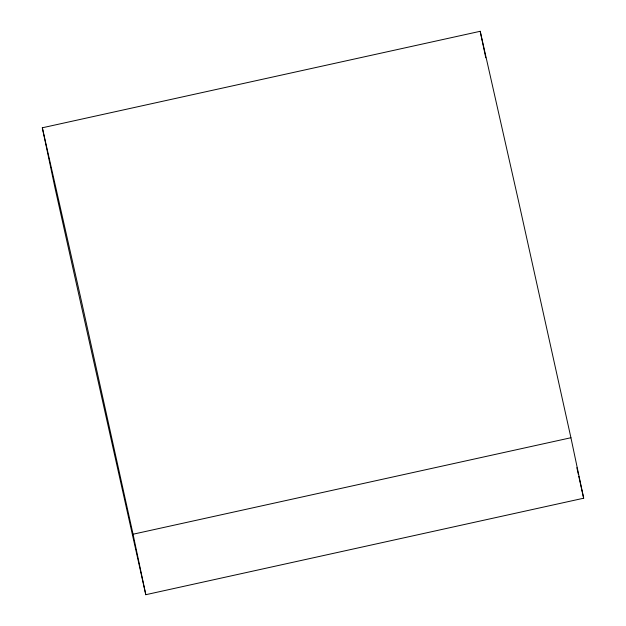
<?xml version="1.0" encoding="UTF-8"?>
<svg xmlns="http://www.w3.org/2000/svg" width="626" height="626" viewBox="0 0 626 626"><rect width="100%" height="100%" fill="white"/><g stroke="black" fill="none" stroke-linecap="round" stroke-linejoin="round"><path stroke-width="0.94" d="M42.325 127.782L480.197 31.3L518.461 200.805L570.928 437.738L583.675 498.218L145.803 594.7L55.072 188.262L42.325 127.782L80.59 297.287L133.056 534.221L145.803 594.7M133.056 534.221L570.928 437.738M576.859 467.685L578.346 474.367M578.776 476.276L583.675 498.218M480.197 31.3L485.784 57.795"/></g></svg>
